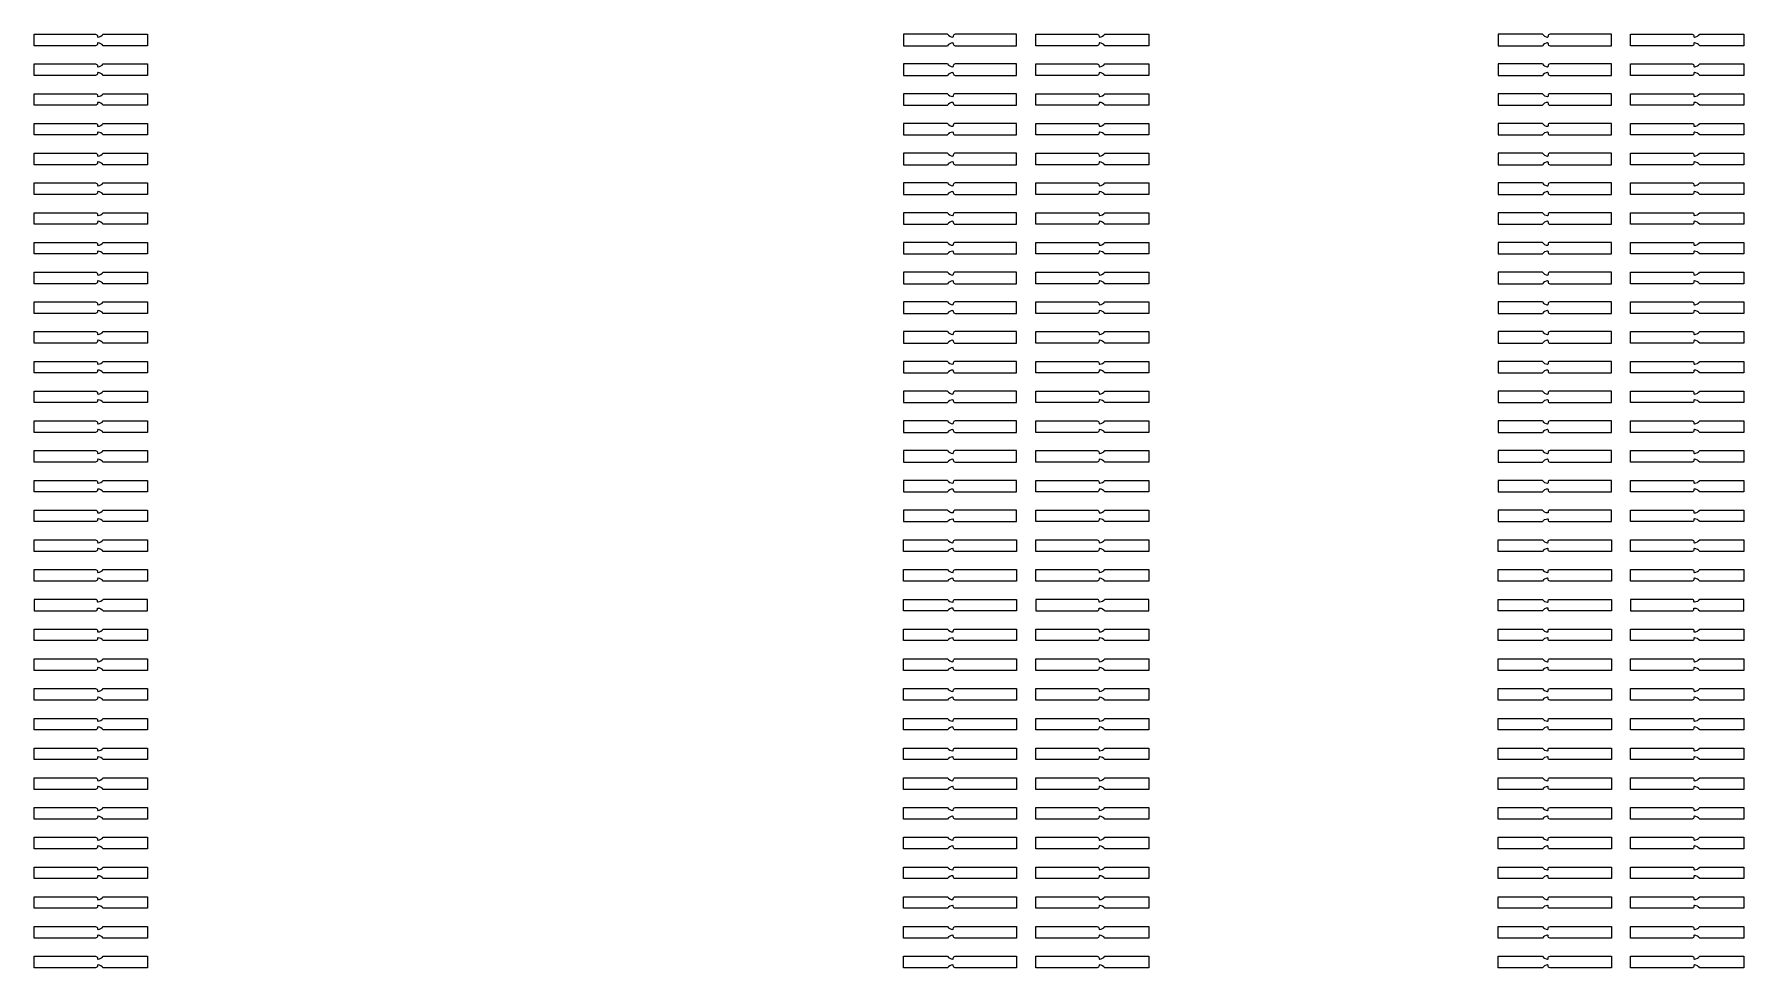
# Model space of a CAD drawing. Extents: x 15393 to 105743, y 58698 to 87977.
# Drawn here: x 60503 to 61394, y 59187 to 59673 of the extents above; entities that cross this region are included whole.
import ezdxf

# ---------------------------------------------------------------- set-up
doc = ezdxf.new("R2010")
doc.units = 13
doc.header["$MEASUREMENT"] = 0
doc.layers.add('Trap Layer', color=80, linetype='Continuous')

# ---------------------------------------------------------------- blocks, each defined once
blk = doc.blocks.new('*U168')
at = {"layer": 'Trap Layer'}
for p, q in [((2.5, 3), (-29.5, 3)), ((-29.5, 3), (-29.5, -3)), ((3.5, 1.76), (3.5, 2)), ((29.5, 3), (6.5, 3)), ((29.5, -3), (29.5, 3)), ((-29.5, -3), (2.5, -3)), ((3.5, -2), (3.5, -1.76)), ((6.5, -3), (29.5, -3))]:
    blk.add_line(p, q, dxfattribs=at)
for centre, radius, start, end in [((2.5, 2), 1, 0, 90), ((3.75, 1.76), 0.25, 180, 274.09604), ((3.5, 5.25), 3.75, 274.09604, 323.1301), ((2.5, -2), 1, 270, 0), ((3.75, -1.76), 0.25, 85.90396, 180), ((3.5, -5.25), 3.75, 36.8699, 85.90396)]:
    blk.add_arc(centre, radius, start, end, dxfattribs=at)
blk = doc.blocks.new('*U167')
at = {"layer": 'Trap Layer', "color": 0, "linetype": 'ByBlock', "lineweight": -2, "transparency": 16777216}
for p in [(0, 0), (0, -15.5), (0, -31), (0, -46.5), (0, -62), (0, -77.5), (0, -93), (0, -108.5), (0, -124), (0, -139.5), (0, -155), (0, -170.5), (0, -186), (0, -201.5), (0, -217), (0, -232.5)]:
    blk.add_blockref('*U168', p, dxfattribs=at)
blk = doc.blocks.new('*U172')
at = {"layer": 'Trap Layer'}
for p, q in [((2.5, 3), (-29.5, 3)), ((-29.5, 3), (-29.5, -3)), ((3.5, 1.76), (3.5, 2)), ((29.5, 3), (6.5, 3)), ((29.5, -3), (29.5, 3)), ((-29.5, -3), (2.5, -3)), ((3.5, -2), (3.5, -1.76)), ((6.5, -3), (29.5, -3))]:
    blk.add_line(p, q, dxfattribs=at)
for centre, radius, start, end in [((2.5, 2), 1, 0, 90), ((3.75, 1.76), 0.25, 180, 274.09604), ((3.5, 5.25), 3.75, 274.09604, 323.1301), ((2.5, -2), 1, 270, 0), ((3.75, -1.76), 0.25, 85.90396, 180), ((3.5, -5.25), 3.75, 36.8699, 85.90396)]:
    blk.add_arc(centre, radius, start, end, dxfattribs=at)
blk = doc.blocks.new('*U171')
at = {"layer": 'Trap Layer', "color": 0, "linetype": 'ByBlock', "lineweight": -2, "transparency": 16777216}
for p in [(0, 0), (0, -15.5), (0, -31), (0, -46.5), (0, -62), (0, -77.5), (0, -93), (0, -108.5), (0, -124), (0, -139.5), (0, -155), (0, -170.5), (0, -186), (0, -201.5), (0, -217), (0, -232.5)]:
    blk.add_blockref('*U172', p, dxfattribs=at)

msp = doc.modelspace()

# ---------------------------------------------------------------- linework, layer by layer
at = {"layer": 'Trap Layer'}
for points in [[(60536.58, 59671.54, 0.217277), (60539.31, 59673.03), (60562.31, 59673.03), (60562.31, 59667.03), (60539.31, 59667.03, 0.217277), (60536.58, 59668.52, 0.435311), (60536.31, 59668.27), (60536.31, 59668.03, -0.414214), (60535.31, 59667.03), (60503.31, 59667.03), (60503.31, 59673.03), (60535.31, 59673.03, -0.414214), (60536.31, 59672.03), (60536.31, 59671.79, 0.435311)], [(61058.58, 59671.54, 0.217277), (61061.31, 59673.03), (61084.31, 59673.03), (61084.31, 59667.03), (61061.31, 59667.03, 0.217277), (61058.58, 59668.52, 0.435311), (61058.31, 59668.27), (61058.31, 59668.03, -0.414214), (61057.31, 59667.03), (61025.31, 59667.03), (61025.31, 59673.03), (61057.31, 59673.03, -0.414214), (61058.31, 59672.03), (61058.31, 59671.79, 0.435311)], [(61368.58, 59671.54, 0.217277), (61371.31, 59673.03), (61394.31, 59673.03), (61394.31, 59667.03), (61371.31, 59667.03, 0.217277), (61368.58, 59668.52, 0.435311), (61368.31, 59668.27), (61368.31, 59668.03, -0.414214), (61367.31, 59667.03), (61335.31, 59667.03), (61335.31, 59673.03), (61367.31, 59673.03, -0.414214), (61368.31, 59672.03), (61368.31, 59671.79, 0.435311)], [(60536.58, 59656.04, 0.217277), (60539.31, 59657.53), (60562.31, 59657.53), (60562.31, 59651.53), (60539.31, 59651.53, 0.217277), (60536.58, 59653.02, 0.435311), (60536.31, 59652.77), (60536.31, 59652.53, -0.414214), (60535.31, 59651.53), (60503.31, 59651.53), (60503.31, 59657.53), (60535.31, 59657.53, -0.414214), (60536.31, 59656.53), (60536.31, 59656.29, 0.435311)], [(61058.58, 59656.04, 0.217277), (61061.31, 59657.53), (61084.31, 59657.53), (61084.31, 59651.53), (61061.31, 59651.53, 0.217277), (61058.58, 59653.02, 0.435311), (61058.31, 59652.77), (61058.31, 59652.53, -0.414214), (61057.31, 59651.53), (61025.31, 59651.53), (61025.31, 59657.53), (61057.31, 59657.53, -0.414214), (61058.31, 59656.53), (61058.31, 59656.29, 0.435311)], [(61368.58, 59656.04, 0.217277), (61371.31, 59657.53), (61394.31, 59657.53), (61394.31, 59651.53), (61371.31, 59651.53, 0.217277), (61368.58, 59653.02, 0.435311), (61368.31, 59652.77), (61368.31, 59652.53, -0.414214), (61367.31, 59651.53), (61335.31, 59651.53), (61335.31, 59657.53), (61367.31, 59657.53, -0.414214), (61368.31, 59656.53), (61368.31, 59656.29, 0.435311)], [(60539.31, 59636.03, 0.217277), (60536.58, 59637.52, 0.435311), (60536.31, 59637.27), (60536.31, 59637.03, -0.414214), (60535.31, 59636.03), (60503.31, 59636.03), (60503.31, 59642.03), (60535.31, 59642.03, -0.414214), (60536.31, 59641.03), (60536.31, 59640.79, 0.435311), (60536.58, 59640.54, 0.217277), (60539.31, 59642.03), (60562.31, 59642.03), (60562.31, 59636.03)], [(61058.58, 59640.54, 0.217277), (61061.31, 59642.03), (61084.31, 59642.03), (61084.31, 59636.03), (61061.31, 59636.03, 0.217277), (61058.58, 59637.52, 0.435311), (61058.31, 59637.27), (61058.31, 59637.03, -0.414214), (61057.31, 59636.03), (61025.31, 59636.03), (61025.31, 59642.03), (61057.31, 59642.03, -0.414214), (61058.31, 59641.03), (61058.31, 59640.79, 0.435311)], [(61368.58, 59640.54, 0.217277), (61371.31, 59642.03), (61394.31, 59642.03), (61394.31, 59636.03), (61371.31, 59636.03, 0.217277), (61368.58, 59637.52, 0.435311), (61368.31, 59637.27), (61368.31, 59637.03, -0.414214), (61367.31, 59636.03), (61335.31, 59636.03), (61335.31, 59642.03), (61367.31, 59642.03, -0.414214), (61368.31, 59641.03), (61368.31, 59640.79, 0.435311)], [(60536.58, 59625.04, 0.217277), (60539.31, 59626.53), (60562.31, 59626.53), (60562.31, 59620.53), (60539.31, 59620.53, 0.217277), (60536.58, 59622.02, 0.435311), (60536.31, 59621.77), (60536.31, 59621.53, -0.414214), (60535.31, 59620.53), (60503.31, 59620.53), (60503.31, 59626.53), (60535.31, 59626.53, -0.414214), (60536.31, 59625.53), (60536.31, 59625.29, 0.435311)], [(61058.58, 59625.04, 0.217277), (61061.31, 59626.53), (61084.31, 59626.53), (61084.31, 59620.53), (61061.31, 59620.53, 0.217277), (61058.58, 59622.02, 0.435311), (61058.31, 59621.77), (61058.31, 59621.53, -0.414214), (61057.31, 59620.53), (61025.31, 59620.53), (61025.31, 59626.53), (61057.31, 59626.53, -0.414214), (61058.31, 59625.53), (61058.31, 59625.29, 0.435311)], [(61368.58, 59625.04, 0.217277), (61371.31, 59626.53), (61394.31, 59626.53), (61394.31, 59620.53), (61371.31, 59620.53, 0.217277), (61368.58, 59622.02, 0.435311), (61368.31, 59621.77), (61368.31, 59621.53, -0.414214), (61367.31, 59620.53), (61335.31, 59620.53), (61335.31, 59626.53), (61367.31, 59626.53, -0.414214), (61368.31, 59625.53), (61368.31, 59625.29, 0.435311)], [(60536.58, 59609.54, 0.217277), (60539.31, 59611.03), (60562.31, 59611.03), (60562.31, 59605.03), (60539.31, 59605.03, 0.217277), (60536.58, 59606.52, 0.435311), (60536.31, 59606.27), (60536.31, 59606.03, -0.414214), (60535.31, 59605.03), (60503.31, 59605.03), (60503.31, 59611.03), (60535.31, 59611.03, -0.414214), (60536.31, 59610.03), (60536.31, 59609.79, 0.435311)], [(61058.58, 59609.54, 0.217277), (61061.31, 59611.03), (61084.31, 59611.03), (61084.31, 59605.03), (61061.31, 59605.03, 0.217277), (61058.58, 59606.52, 0.435311), (61058.31, 59606.27), (61058.31, 59606.03, -0.414214), (61057.31, 59605.03), (61025.31, 59605.03), (61025.31, 59611.03), (61057.31, 59611.03, -0.414214), (61058.31, 59610.03), (61058.31, 59609.79, 0.435311)], [(61368.58, 59609.54, 0.217277), (61371.31, 59611.03), (61394.31, 59611.03), (61394.31, 59605.03), (61371.31, 59605.03, 0.217277), (61368.58, 59606.52, 0.435311), (61368.31, 59606.27), (61368.31, 59606.03, -0.414214), (61367.31, 59605.03), (61335.31, 59605.03), (61335.31, 59611.03), (61367.31, 59611.03, -0.414214), (61368.31, 59610.03), (61368.31, 59609.79, 0.435311)], [(60536.58, 59594.04, 0.217277), (60539.31, 59595.53), (60562.31, 59595.53), (60562.31, 59589.53), (60539.31, 59589.53, 0.217277), (60536.58, 59591.02, 0.435311), (60536.31, 59590.77), (60536.31, 59590.53, -0.414214), (60535.31, 59589.53), (60503.31, 59589.53), (60503.31, 59595.53), (60535.31, 59595.53, -0.414214), (60536.31, 59594.53), (60536.31, 59594.29, 0.435311)], [(61058.58, 59594.04, 0.217277), (61061.31, 59595.53), (61084.31, 59595.53), (61084.31, 59589.53), (61061.31, 59589.53, 0.217277), (61058.58, 59591.02, 0.435311), (61058.31, 59590.77), (61058.31, 59590.53, -0.414214), (61057.31, 59589.53), (61025.31, 59589.53), (61025.31, 59595.53), (61057.31, 59595.53, -0.414214), (61058.31, 59594.53), (61058.31, 59594.29, 0.435311)], [(61368.58, 59594.04, 0.217277), (61371.31, 59595.53), (61394.31, 59595.53), (61394.31, 59589.53), (61371.31, 59589.53, 0.217277), (61368.58, 59591.02, 0.435311), (61368.31, 59590.77), (61368.31, 59590.53, -0.414214), (61367.31, 59589.53), (61335.31, 59589.53), (61335.31, 59595.53), (61367.31, 59595.53, -0.414214), (61368.31, 59594.53), (61368.31, 59594.29, 0.435311)], [(60536.58, 59578.54, 0.217277), (60539.31, 59580.03), (60562.31, 59580.03), (60562.31, 59574.03), (60539.31, 59574.03, 0.217277), (60536.58, 59575.52, 0.435311), (60536.31, 59575.27), (60536.31, 59575.03, -0.414214), (60535.31, 59574.03), (60503.31, 59574.03), (60503.31, 59580.03), (60535.31, 59580.03, -0.414214), (60536.31, 59579.03), (60536.31, 59578.79, 0.435311)], [(61058.58, 59578.54, 0.217277), (61061.31, 59580.03), (61084.31, 59580.03), (61084.31, 59574.03), (61061.31, 59574.03, 0.217277), (61058.58, 59575.52, 0.435311), (61058.31, 59575.27), (61058.31, 59575.03, -0.414214), (61057.31, 59574.03), (61025.31, 59574.03), (61025.31, 59580.03), (61057.31, 59580.03, -0.414214), (61058.31, 59579.03), (61058.31, 59578.79, 0.435311)], [(61368.58, 59578.54, 0.217277), (61371.31, 59580.03), (61394.31, 59580.03), (61394.31, 59574.03), (61371.31, 59574.03, 0.217277), (61368.58, 59575.52, 0.435311), (61368.31, 59575.27), (61368.31, 59575.03, -0.414214), (61367.31, 59574.03), (61335.31, 59574.03), (61335.31, 59580.03), (61367.31, 59580.03, -0.414214), (61368.31, 59579.03), (61368.31, 59578.79, 0.435311)], [(60536.58, 59563.04, 0.217277), (60539.31, 59564.53), (60562.31, 59564.53), (60562.31, 59558.53), (60539.31, 59558.53, 0.217277), (60536.58, 59560.02, 0.435311), (60536.31, 59559.77), (60536.31, 59559.53, -0.414214), (60535.31, 59558.53), (60503.31, 59558.53), (60503.31, 59564.53), (60535.31, 59564.53, -0.414214), (60536.31, 59563.53), (60536.31, 59563.29, 0.435311)], [(61058.58, 59563.04, 0.217277), (61061.31, 59564.53), (61084.31, 59564.53), (61084.31, 59558.53), (61061.31, 59558.53, 0.217277), (61058.58, 59560.02, 0.435311), (61058.31, 59559.77), (61058.31, 59559.53, -0.414214), (61057.31, 59558.53), (61025.31, 59558.53), (61025.31, 59564.53), (61057.31, 59564.53, -0.414214), (61058.31, 59563.53), (61058.31, 59563.29, 0.435311)], [(61368.58, 59563.04, 0.217277), (61371.31, 59564.53), (61394.31, 59564.53), (61394.31, 59558.53), (61371.31, 59558.53, 0.217277), (61368.58, 59560.02, 0.435311), (61368.31, 59559.77), (61368.31, 59559.53, -0.414214), (61367.31, 59558.53), (61335.31, 59558.53), (61335.31, 59564.53), (61367.31, 59564.53, -0.414214), (61368.31, 59563.53), (61368.31, 59563.29, 0.435311)], [(60536.58, 59547.54, 0.217277), (60539.31, 59549.03), (60562.31, 59549.03), (60562.31, 59543.03), (60539.31, 59543.03, 0.217277), (60536.58, 59544.52, 0.435311), (60536.31, 59544.27), (60536.31, 59544.03, -0.414214), (60535.31, 59543.03), (60503.31, 59543.03), (60503.31, 59549.03), (60535.31, 59549.03, -0.414214), (60536.31, 59548.03), (60536.31, 59547.79, 0.435311)], [(61058.58, 59547.54, 0.217277), (61061.31, 59549.03), (61084.31, 59549.03), (61084.31, 59543.03), (61061.31, 59543.03, 0.217277), (61058.58, 59544.52, 0.435311), (61058.31, 59544.27), (61058.31, 59544.03, -0.414214), (61057.31, 59543.03), (61025.31, 59543.03), (61025.31, 59549.03), (61057.31, 59549.03, -0.414214), (61058.31, 59548.03), (61058.31, 59547.79, 0.435311)], [(61368.58, 59547.54, 0.217277), (61371.31, 59549.03), (61394.31, 59549.03), (61394.31, 59543.03), (61371.31, 59543.03, 0.217277), (61368.58, 59544.52, 0.435311), (61368.31, 59544.27), (61368.31, 59544.03, -0.414214), (61367.31, 59543.03), (61335.31, 59543.03), (61335.31, 59549.03), (61367.31, 59549.03, -0.414214), (61368.31, 59548.03), (61368.31, 59547.79, 0.435311)], [(60536.58, 59532.04, 0.217277), (60539.31, 59533.53), (60562.31, 59533.53), (60562.31, 59527.53), (60539.31, 59527.53, 0.217277), (60536.58, 59529.02, 0.435311), (60536.31, 59528.77), (60536.31, 59528.53, -0.414214), (60535.31, 59527.53), (60503.31, 59527.53), (60503.31, 59533.53), (60535.31, 59533.53, -0.414214), (60536.31, 59532.53), (60536.31, 59532.29, 0.435311)], [(61058.58, 59532.04, 0.217277), (61061.31, 59533.53), (61084.31, 59533.53), (61084.31, 59527.53), (61061.31, 59527.53, 0.217277), (61058.58, 59529.02, 0.435311), (61058.31, 59528.77), (61058.31, 59528.53, -0.414214), (61057.31, 59527.53), (61025.31, 59527.53), (61025.31, 59533.53), (61057.31, 59533.53, -0.414214), (61058.31, 59532.53), (61058.31, 59532.29, 0.435311)], [(61368.58, 59532.04, 0.217277), (61371.31, 59533.53), (61394.31, 59533.53), (61394.31, 59527.53), (61371.31, 59527.53, 0.217277), (61368.58, 59529.02, 0.435311), (61368.31, 59528.77), (61368.31, 59528.53, -0.414214), (61367.31, 59527.53), (61335.31, 59527.53), (61335.31, 59533.53), (61367.31, 59533.53, -0.414214), (61368.31, 59532.53), (61368.31, 59532.29, 0.435311)], [(60536.58, 59516.54, 0.217277), (60539.31, 59518.03), (60562.31, 59518.03), (60562.31, 59512.03), (60539.31, 59512.03, 0.217277), (60536.58, 59513.52, 0.435311), (60536.31, 59513.27), (60536.31, 59513.03, -0.414214), (60535.31, 59512.03), (60503.31, 59512.03), (60503.31, 59518.03), (60535.31, 59518.03, -0.414214), (60536.31, 59517.03), (60536.31, 59516.79, 0.435311)], [(61058.58, 59516.54, 0.217277), (61061.31, 59518.03), (61084.31, 59518.03), (61084.31, 59512.03), (61061.31, 59512.03, 0.217277), (61058.58, 59513.52, 0.435311), (61058.31, 59513.27), (61058.31, 59513.03, -0.414214), (61057.31, 59512.03), (61025.31, 59512.03), (61025.31, 59518.03), (61057.31, 59518.03, -0.414214), (61058.31, 59517.03), (61058.31, 59516.79, 0.435311)], [(61368.58, 59516.54, 0.217277), (61371.31, 59518.03), (61394.31, 59518.03), (61394.31, 59512.03), (61371.31, 59512.03, 0.217277), (61368.58, 59513.52, 0.435311), (61368.31, 59513.27), (61368.31, 59513.03, -0.414214), (61367.31, 59512.03), (61335.31, 59512.03), (61335.31, 59518.03), (61367.31, 59518.03, -0.414214), (61368.31, 59517.03), (61368.31, 59516.79, 0.435311)], [(60536.58, 59501.04, 0.217277), (60539.31, 59502.53), (60562.31, 59502.53), (60562.31, 59496.53), (60539.31, 59496.53, 0.217277), (60536.58, 59498.02, 0.435311), (60536.31, 59497.77), (60536.31, 59497.53, -0.414214), (60535.31, 59496.53), (60503.31, 59496.53), (60503.31, 59502.53), (60535.31, 59502.53, -0.414214), (60536.31, 59501.53), (60536.31, 59501.29, 0.435311)], [(61058.58, 59501.04, 0.217277), (61061.31, 59502.53), (61084.31, 59502.53), (61084.31, 59496.53), (61061.31, 59496.53, 0.217277), (61058.58, 59498.02, 0.435311), (61058.31, 59497.77), (61058.31, 59497.53, -0.414214), (61057.31, 59496.53), (61025.31, 59496.53), (61025.31, 59502.53), (61057.31, 59502.53, -0.414214), (61058.31, 59501.53), (61058.31, 59501.29, 0.435311)], [(61368.58, 59501.04, 0.217277), (61371.31, 59502.53), (61394.31, 59502.53), (61394.31, 59496.53), (61371.31, 59496.53, 0.217277), (61368.58, 59498.02, 0.435311), (61368.31, 59497.77), (61368.31, 59497.53, -0.414214), (61367.31, 59496.53), (61335.31, 59496.53), (61335.31, 59502.53), (61367.31, 59502.53, -0.414214), (61368.31, 59501.53), (61368.31, 59501.29, 0.435311)], [(60536.58, 59485.54, 0.217277), (60539.31, 59487.03), (60562.31, 59487.03), (60562.31, 59481.03), (60539.31, 59481.03, 0.217277), (60536.58, 59482.52, 0.435311), (60536.31, 59482.27), (60536.31, 59482.03, -0.414214), (60535.31, 59481.03), (60503.31, 59481.03), (60503.31, 59487.03), (60535.31, 59487.03, -0.414214), (60536.31, 59486.03), (60536.31, 59485.79, 0.435311)], [(61058.58, 59485.54, 0.217277), (61061.31, 59487.03), (61084.31, 59487.03), (61084.31, 59481.03), (61061.31, 59481.03, 0.217277), (61058.58, 59482.52, 0.435311), (61058.31, 59482.27), (61058.31, 59482.03, -0.414214), (61057.31, 59481.03), (61025.31, 59481.03), (61025.31, 59487.03), (61057.31, 59487.03, -0.414214), (61058.31, 59486.03), (61058.31, 59485.79, 0.435311)], [(61368.58, 59485.54, 0.217277), (61371.31, 59487.03), (61394.31, 59487.03), (61394.31, 59481.03), (61371.31, 59481.03, 0.217277), (61368.58, 59482.52, 0.435311), (61368.31, 59482.27), (61368.31, 59482.03, -0.414214), (61367.31, 59481.03), (61335.31, 59481.03), (61335.31, 59487.03), (61367.31, 59487.03, -0.414214), (61368.31, 59486.03), (61368.31, 59485.79, 0.435311)], [(60536.58, 59470.04, 0.217277), (60539.31, 59471.53), (60562.31, 59471.53), (60562.31, 59465.53), (60539.31, 59465.53, 0.217277), (60536.58, 59467.02, 0.435311), (60536.31, 59466.77), (60536.31, 59466.53, -0.414214), (60535.31, 59465.53), (60503.31, 59465.53), (60503.31, 59471.53), (60535.31, 59471.53, -0.414214), (60536.31, 59470.53), (60536.31, 59470.29, 0.435311)], [(61058.58, 59470.04, 0.217277), (61061.31, 59471.53), (61084.31, 59471.53), (61084.31, 59465.53), (61061.31, 59465.53, 0.217277), (61058.58, 59467.02, 0.435311), (61058.31, 59466.77), (61058.31, 59466.53, -0.414214), (61057.31, 59465.53), (61025.31, 59465.53), (61025.31, 59471.53), (61057.31, 59471.53, -0.414214), (61058.31, 59470.53), (61058.31, 59470.29, 0.435311)], [(61368.58, 59470.04, 0.217277), (61371.31, 59471.53), (61394.31, 59471.53), (61394.31, 59465.53), (61371.31, 59465.53, 0.217277), (61368.58, 59467.02, 0.435311), (61368.31, 59466.77), (61368.31, 59466.53, -0.414214), (61367.31, 59465.53), (61335.31, 59465.53), (61335.31, 59471.53), (61367.31, 59471.53, -0.414214), (61368.31, 59470.53), (61368.31, 59470.29, 0.435311)], [(60536.58, 59454.54, 0.217277), (60539.31, 59456.03), (60562.31, 59456.03), (60562.31, 59450.03), (60539.31, 59450.03, 0.217277), (60536.58, 59451.52, 0.435311), (60536.31, 59451.27), (60536.31, 59451.03, -0.414214), (60535.31, 59450.03), (60503.31, 59450.03), (60503.31, 59456.03), (60535.31, 59456.03, -0.414214), (60536.31, 59455.03), (60536.31, 59454.79, 0.435311)], [(61058.58, 59454.54, 0.217277), (61061.31, 59456.03), (61084.31, 59456.03), (61084.31, 59450.03), (61061.31, 59450.03, 0.217277), (61058.58, 59451.52, 0.435311), (61058.31, 59451.27), (61058.31, 59451.03, -0.414214), (61057.31, 59450.03), (61025.31, 59450.03), (61025.31, 59456.03), (61057.31, 59456.03, -0.414214), (61058.31, 59455.03), (61058.31, 59454.79, 0.435311)], [(61368.58, 59454.54, 0.217277), (61371.31, 59456.03), (61394.31, 59456.03), (61394.31, 59450.03), (61371.31, 59450.03, 0.217277), (61368.58, 59451.52, 0.435311), (61368.31, 59451.27), (61368.31, 59451.03, -0.414214), (61367.31, 59450.03), (61335.31, 59450.03), (61335.31, 59456.03), (61367.31, 59456.03, -0.414214), (61368.31, 59455.03), (61368.31, 59454.79, 0.435311)], [(60536.58, 59439.04, 0.217277), (60539.31, 59440.53), (60562.31, 59440.53), (60562.31, 59434.53), (60539.31, 59434.53, 0.217277), (60536.58, 59436.02, 0.435311), (60536.31, 59435.77), (60536.31, 59435.53, -0.414214), (60535.31, 59434.53), (60503.31, 59434.53), (60503.31, 59440.53), (60535.31, 59440.53, -0.414214), (60536.31, 59439.53), (60536.31, 59439.29, 0.435311)], [(61058.58, 59439.04, 0.217277), (61061.31, 59440.53), (61084.31, 59440.53), (61084.31, 59434.53), (61061.31, 59434.53, 0.217277), (61058.58, 59436.02, 0.435311), (61058.31, 59435.77), (61058.31, 59435.53, -0.414214), (61057.31, 59434.53), (61025.31, 59434.53), (61025.31, 59440.53), (61057.31, 59440.53, -0.414214), (61058.31, 59439.53), (61058.31, 59439.29, 0.435311)], [(61368.58, 59439.04, 0.217277), (61371.31, 59440.53), (61394.31, 59440.53), (61394.31, 59434.53), (61371.31, 59434.53, 0.217277), (61368.58, 59436.02, 0.435311), (61368.31, 59435.77), (61368.31, 59435.53, -0.414214), (61367.31, 59434.53), (61335.31, 59434.53), (61335.31, 59440.53), (61367.31, 59440.53, -0.414214), (61368.31, 59439.53), (61368.31, 59439.29, 0.435311)], [(60536.58, 59423.54, 0.217277), (60539.31, 59425.03), (60562.31, 59425.03), (60562.31, 59419.03), (60539.31, 59419.03, 0.217277), (60536.58, 59420.52, 0.435311), (60536.31, 59420.27), (60536.31, 59420.03, -0.414214), (60535.31, 59419.03), (60503.31, 59419.03), (60503.31, 59425.03), (60535.31, 59425.03, -0.414214), (60536.31, 59424.03), (60536.31, 59423.79, 0.435311)], [(60982.31, 59423.79, -0.435311), (60982.04, 59423.54, -0.217277), (60979.31, 59425.03), (60956.31, 59425.03), (60956.31, 59419.03), (60979.31, 59419.03, -0.217277), (60982.04, 59420.52, -0.435311), (60982.31, 59420.27), (60982.31, 59420.03, 0.414214), (60983.31, 59419.03), (61015.31, 59419.03), (61015.31, 59425.03), (60983.31, 59425.03, 0.414214), (60982.31, 59424.03)], [(61058.58, 59423.54, 0.217277), (61061.31, 59425.03), (61084.31, 59425.03), (61084.31, 59419.03), (61061.31, 59419.03, 0.217277), (61058.58, 59420.52, 0.435311), (61058.31, 59420.27), (61058.31, 59420.03, -0.414214), (61057.31, 59419.03), (61025.31, 59419.03), (61025.31, 59425.03), (61057.31, 59425.03, -0.414214), (61058.31, 59424.03), (61058.31, 59423.79, 0.435311)], [(61292.31, 59423.79, -0.435311), (61292.04, 59423.54, -0.217277), (61289.31, 59425.03), (61266.31, 59425.03), (61266.31, 59419.03), (61289.31, 59419.03, -0.217277), (61292.04, 59420.52, -0.435311), (61292.31, 59420.27), (61292.31, 59420.03, 0.414214), (61293.31, 59419.03), (61325.31, 59419.03), (61325.31, 59425.03), (61293.31, 59425.03, 0.414214), (61292.31, 59424.03)], [(61368.58, 59423.54, 0.217277), (61371.31, 59425.03), (61394.31, 59425.03), (61394.31, 59419.03), (61371.31, 59419.03, 0.217277), (61368.58, 59420.52, 0.435311), (61368.31, 59420.27), (61368.31, 59420.03, -0.414214), (61367.31, 59419.03), (61335.31, 59419.03), (61335.31, 59425.03), (61367.31, 59425.03, -0.414214), (61368.31, 59424.03), (61368.31, 59423.79, 0.435311)], [(60536.58, 59408.04, 0.217277), (60539.31, 59409.53), (60562.31, 59409.53), (60562.31, 59403.53), (60539.31, 59403.53, 0.217277), (60536.58, 59405.02, 0.435311), (60536.31, 59404.77), (60536.31, 59404.53, -0.414214), (60535.31, 59403.53), (60503.31, 59403.53), (60503.31, 59409.53), (60535.31, 59409.53, -0.414214), (60536.31, 59408.53), (60536.31, 59408.29, 0.435311)], [(60982.04, 59405.02, 0.217277), (60979.31, 59403.53), (60956.31, 59403.53), (60956.31, 59409.53), (60979.31, 59409.53, 0.217277), (60982.04, 59408.04, 0.435311), (60982.31, 59408.29), (60982.31, 59408.53, -0.414214), (60983.31, 59409.53), (61015.31, 59409.53), (61015.31, 59403.53), (60983.31, 59403.53, -0.414214), (60982.31, 59404.53), (60982.31, 59404.77, 0.435311)], [(61058.58, 59408.04, 0.217277), (61061.31, 59409.53), (61084.31, 59409.53), (61084.31, 59403.53), (61061.31, 59403.53, 0.217277), (61058.58, 59405.02, 0.435311), (61058.31, 59404.77), (61058.31, 59404.53, -0.414214), (61057.31, 59403.53), (61025.31, 59403.53), (61025.31, 59409.53), (61057.31, 59409.53, -0.414214), (61058.31, 59408.53), (61058.31, 59408.29, 0.435311)], [(61292.04, 59405.02, 0.217277), (61289.31, 59403.53), (61266.31, 59403.53), (61266.31, 59409.53), (61289.31, 59409.53, 0.217277), (61292.04, 59408.04, 0.435311), (61292.31, 59408.29), (61292.31, 59408.53, -0.414214), (61293.31, 59409.53), (61325.31, 59409.53), (61325.31, 59403.53), (61293.31, 59403.53, -0.414214), (61292.31, 59404.53), (61292.31, 59404.77, 0.435311)], [(61368.58, 59408.04, 0.217277), (61371.31, 59409.53), (61394.31, 59409.53), (61394.31, 59403.53), (61371.31, 59403.53, 0.217277), (61368.58, 59405.02, 0.435311), (61368.31, 59404.77), (61368.31, 59404.53, -0.414214), (61367.31, 59403.53), (61335.31, 59403.53), (61335.31, 59409.53), (61367.31, 59409.53, -0.414214), (61368.31, 59408.53), (61368.31, 59408.29, 0.435311)], [(60536.58, 59392.54, 0.217277), (60539.31, 59394.03), (60562.31, 59394.03), (60562.31, 59388.03), (60539.31, 59388.03, 0.217277), (60536.58, 59389.52, 0.435311), (60536.31, 59389.27), (60536.31, 59389.03, -0.414214), (60535.31, 59388.03), (60503.31, 59388.03), (60503.31, 59394.03), (60535.31, 59394.03, -0.414214), (60536.31, 59393.03), (60536.31, 59392.79, 0.435311)], [(60982.04, 59389.52, 0.217277), (60979.31, 59388.03), (60956.31, 59388.03), (60956.31, 59394.03), (60979.31, 59394.03, 0.217277), (60982.04, 59392.54, 0.435311), (60982.31, 59392.79), (60982.31, 59393.03, -0.414214), (60983.31, 59394.03), (61015.31, 59394.03), (61015.31, 59388.03), (60983.31, 59388.03, -0.414214), (60982.31, 59389.03), (60982.31, 59389.27, 0.435311)], [(61058.58, 59392.54, 0.217277), (61061.31, 59394.03), (61084.31, 59394.03), (61084.31, 59388.03), (61061.31, 59388.03, 0.217277), (61058.58, 59389.52, 0.435311), (61058.31, 59389.27), (61058.31, 59389.03, -0.414214), (61057.31, 59388.03), (61025.31, 59388.03), (61025.31, 59394.03), (61057.31, 59394.03, -0.414214), (61058.31, 59393.03), (61058.31, 59392.79, 0.435311)], [(61292.04, 59389.52, 0.217277), (61289.31, 59388.03), (61266.31, 59388.03), (61266.31, 59394.03), (61289.31, 59394.03, 0.217277), (61292.04, 59392.54, 0.435311), (61292.31, 59392.79), (61292.31, 59393.03, -0.414214), (61293.31, 59394.03), (61325.31, 59394.03), (61325.31, 59388.03), (61293.31, 59388.03, -0.414214), (61292.31, 59389.03), (61292.31, 59389.27, 0.435311)], [(61368.58, 59392.54, 0.217277), (61371.31, 59394.03), (61394.31, 59394.03), (61394.31, 59388.03), (61371.31, 59388.03, 0.217277), (61368.58, 59389.52, 0.435311), (61368.31, 59389.27), (61368.31, 59389.03, -0.414214), (61367.31, 59388.03), (61335.31, 59388.03), (61335.31, 59394.03), (61367.31, 59394.03, -0.414214), (61368.31, 59393.03), (61368.31, 59392.79, 0.435311)], [(60536.58, 59374.02, -0.217277), (60539.31, 59372.53), (60562.31, 59372.53), (60562.31, 59378.53), (60539.31, 59378.53, -0.217277), (60536.58, 59377.04, -0.435311), (60536.31, 59377.29), (60536.31, 59377.53, 0.414214), (60535.31, 59378.53), (60503.31, 59378.53), (60503.31, 59372.53), (60535.31, 59372.53, 0.414214), (60536.31, 59373.53), (60536.31, 59373.77, -0.435311)], [(60982.04, 59374.02, 0.217277), (60979.31, 59372.53), (60956.31, 59372.53), (60956.31, 59378.53), (60979.31, 59378.53, 0.217277), (60982.04, 59377.04, 0.435311), (60982.31, 59377.29), (60982.31, 59377.53, -0.414214), (60983.31, 59378.53), (61015.31, 59378.53), (61015.31, 59372.53), (60983.31, 59372.53, -0.414214), (60982.31, 59373.53), (60982.31, 59373.77, 0.435311)], [(61058.58, 59374.02, -0.217277), (61061.31, 59372.53), (61084.31, 59372.53), (61084.31, 59378.53), (61061.31, 59378.53, -0.217277), (61058.58, 59377.04, -0.435311), (61058.31, 59377.29), (61058.31, 59377.53, 0.414214), (61057.31, 59378.53), (61025.31, 59378.53), (61025.31, 59372.53), (61057.31, 59372.53, 0.414214), (61058.31, 59373.53), (61058.31, 59373.77, -0.435311)], [(61292.04, 59374.02, 0.217277), (61289.31, 59372.53), (61266.31, 59372.53), (61266.31, 59378.53), (61289.31, 59378.53, 0.217277), (61292.04, 59377.04, 0.435311), (61292.31, 59377.29), (61292.31, 59377.53, -0.414214), (61293.31, 59378.53), (61325.31, 59378.53), (61325.31, 59372.53), (61293.31, 59372.53, -0.414214), (61292.31, 59373.53), (61292.31, 59373.77, 0.435311)], [(61368.58, 59374.02, -0.217277), (61371.31, 59372.53), (61394.31, 59372.53), (61394.31, 59378.53), (61371.31, 59378.53, -0.217277), (61368.58, 59377.04, -0.435311), (61368.31, 59377.29), (61368.31, 59377.53, 0.414214), (61367.31, 59378.53), (61335.31, 59378.53), (61335.31, 59372.53), (61367.31, 59372.53, 0.414214), (61368.31, 59373.53), (61368.31, 59373.77, -0.435311)], [(60536.58, 59361.54, 0.217277), (60539.31, 59363.03), (60562.31, 59363.03), (60562.31, 59357.03), (60539.31, 59357.03, 0.217277), (60536.58, 59358.52, 0.435311), (60536.31, 59358.27), (60536.31, 59358.03, -0.414214), (60535.31, 59357.03), (60503.31, 59357.03), (60503.31, 59363.03), (60535.31, 59363.03, -0.414214), (60536.31, 59362.03), (60536.31, 59361.79, 0.435311)], [(60982.04, 59358.52, 0.217277), (60979.31, 59357.03), (60956.31, 59357.03), (60956.31, 59363.03), (60979.31, 59363.03, 0.217277), (60982.04, 59361.54, 0.435311), (60982.31, 59361.79), (60982.31, 59362.03, -0.414214), (60983.31, 59363.03), (61015.31, 59363.03), (61015.31, 59357.03), (60983.31, 59357.03, -0.414214), (60982.31, 59358.03), (60982.31, 59358.27, 0.435311)], [(61058.58, 59361.54, 0.217277), (61061.31, 59363.03), (61084.31, 59363.03), (61084.31, 59357.03), (61061.31, 59357.03, 0.217277), (61058.58, 59358.52, 0.435311), (61058.31, 59358.27), (61058.31, 59358.03, -0.414214), (61057.31, 59357.03), (61025.31, 59357.03), (61025.31, 59363.03), (61057.31, 59363.03, -0.414214), (61058.31, 59362.03), (61058.31, 59361.79, 0.435311)], [(61292.04, 59358.52, 0.217277), (61289.31, 59357.03), (61266.31, 59357.03), (61266.31, 59363.03), (61289.31, 59363.03, 0.217277), (61292.04, 59361.54, 0.435311), (61292.31, 59361.79), (61292.31, 59362.03, -0.414214), (61293.31, 59363.03), (61325.31, 59363.03), (61325.31, 59357.03), (61293.31, 59357.03, -0.414214), (61292.31, 59358.03), (61292.31, 59358.27, 0.435311)], [(61368.58, 59361.54, 0.217277), (61371.31, 59363.03), (61394.31, 59363.03), (61394.31, 59357.03), (61371.31, 59357.03, 0.217277), (61368.58, 59358.52, 0.435311), (61368.31, 59358.27), (61368.31, 59358.03, -0.414214), (61367.31, 59357.03), (61335.31, 59357.03), (61335.31, 59363.03), (61367.31, 59363.03, -0.414214), (61368.31, 59362.03), (61368.31, 59361.79, 0.435311)], [(60536.58, 59346.04, 0.217277), (60539.31, 59347.53), (60562.31, 59347.53), (60562.31, 59341.53), (60539.31, 59341.53, 0.217277), (60536.58, 59343.02, 0.435311), (60536.31, 59342.77), (60536.31, 59342.53, -0.414214), (60535.31, 59341.53), (60503.31, 59341.53), (60503.31, 59347.53), (60535.31, 59347.53, -0.414214), (60536.31, 59346.53), (60536.31, 59346.29, 0.435311)], [(60982.04, 59343.02, 0.217277), (60979.31, 59341.53), (60956.31, 59341.53), (60956.31, 59347.53), (60979.31, 59347.53, 0.217277), (60982.04, 59346.04, 0.435311), (60982.31, 59346.29), (60982.31, 59346.53, -0.414214), (60983.31, 59347.53), (61015.31, 59347.53), (61015.31, 59341.53), (60983.31, 59341.53, -0.414214), (60982.31, 59342.53), (60982.31, 59342.77, 0.435311)], [(61058.58, 59346.04, 0.217277), (61061.31, 59347.53), (61084.31, 59347.53), (61084.31, 59341.53), (61061.31, 59341.53, 0.217277), (61058.58, 59343.02, 0.435311), (61058.31, 59342.77), (61058.31, 59342.53, -0.414214), (61057.31, 59341.53), (61025.31, 59341.53), (61025.31, 59347.53), (61057.31, 59347.53, -0.414214), (61058.31, 59346.53), (61058.31, 59346.29, 0.435311)], [(61292.04, 59343.02, 0.217277), (61289.31, 59341.53), (61266.31, 59341.53), (61266.31, 59347.53), (61289.31, 59347.53, 0.217277), (61292.04, 59346.04, 0.435311), (61292.31, 59346.29), (61292.31, 59346.53, -0.414214), (61293.31, 59347.53), (61325.31, 59347.53), (61325.31, 59341.53), (61293.31, 59341.53, -0.414214), (61292.31, 59342.53), (61292.31, 59342.77, 0.435311)], [(61368.58, 59346.04, 0.217277), (61371.31, 59347.53), (61394.31, 59347.53), (61394.31, 59341.53), (61371.31, 59341.53, 0.217277), (61368.58, 59343.02, 0.435311), (61368.31, 59342.77), (61368.31, 59342.53, -0.414214), (61367.31, 59341.53), (61335.31, 59341.53), (61335.31, 59347.53), (61367.31, 59347.53, -0.414214), (61368.31, 59346.53), (61368.31, 59346.29, 0.435311)], [(60536.58, 59330.54, 0.217277), (60539.31, 59332.03), (60562.31, 59332.03), (60562.31, 59326.03), (60539.31, 59326.03, 0.217277), (60536.58, 59327.52, 0.435311), (60536.31, 59327.27), (60536.31, 59327.03, -0.414214), (60535.31, 59326.03), (60503.31, 59326.03), (60503.31, 59332.03), (60535.31, 59332.03, -0.414214), (60536.31, 59331.03), (60536.31, 59330.79, 0.435311)], [(60982.04, 59327.52, 0.217277), (60979.31, 59326.03), (60956.31, 59326.03), (60956.31, 59332.03), (60979.31, 59332.03, 0.217277), (60982.04, 59330.54, 0.435311), (60982.31, 59330.79), (60982.31, 59331.03, -0.414214), (60983.31, 59332.03), (61015.31, 59332.03), (61015.31, 59326.03), (60983.31, 59326.03, -0.414214), (60982.31, 59327.03), (60982.31, 59327.27, 0.435311)], [(61058.58, 59330.54, 0.217277), (61061.31, 59332.03), (61084.31, 59332.03), (61084.31, 59326.03), (61061.31, 59326.03, 0.217277), (61058.58, 59327.52, 0.435311), (61058.31, 59327.27), (61058.31, 59327.03, -0.414214), (61057.31, 59326.03), (61025.31, 59326.03), (61025.31, 59332.03), (61057.31, 59332.03, -0.414214), (61058.31, 59331.03), (61058.31, 59330.79, 0.435311)], [(61292.04, 59327.52, 0.217277), (61289.31, 59326.03), (61266.31, 59326.03), (61266.31, 59332.03), (61289.31, 59332.03, 0.217277), (61292.04, 59330.54, 0.435311), (61292.31, 59330.79), (61292.31, 59331.03, -0.414214), (61293.31, 59332.03), (61325.31, 59332.03), (61325.31, 59326.03), (61293.31, 59326.03, -0.414214), (61292.31, 59327.03), (61292.31, 59327.27, 0.435311)], [(61368.58, 59330.54, 0.217277), (61371.31, 59332.03), (61394.31, 59332.03), (61394.31, 59326.03), (61371.31, 59326.03, 0.217277), (61368.58, 59327.52, 0.435311), (61368.31, 59327.27), (61368.31, 59327.03, -0.414214), (61367.31, 59326.03), (61335.31, 59326.03), (61335.31, 59332.03), (61367.31, 59332.03, -0.414214), (61368.31, 59331.03), (61368.31, 59330.79, 0.435311)], [(60536.58, 59315.04, 0.217277), (60539.31, 59316.53), (60562.31, 59316.53), (60562.31, 59310.53), (60539.31, 59310.53, 0.217277), (60536.58, 59312.02, 0.435311), (60536.31, 59311.77), (60536.31, 59311.53, -0.414214), (60535.31, 59310.53), (60503.31, 59310.53), (60503.31, 59316.53), (60535.31, 59316.53, -0.414214), (60536.31, 59315.53), (60536.31, 59315.29, 0.435311)], [(60982.04, 59312.02, 0.217277), (60979.31, 59310.53), (60956.31, 59310.53), (60956.31, 59316.53), (60979.31, 59316.53, 0.217277), (60982.04, 59315.04, 0.435311), (60982.31, 59315.29), (60982.31, 59315.53, -0.414214), (60983.31, 59316.53), (61015.31, 59316.53), (61015.31, 59310.53), (60983.31, 59310.53, -0.414214), (60982.31, 59311.53), (60982.31, 59311.77, 0.435311)], [(61058.58, 59315.04, 0.217277), (61061.31, 59316.53), (61084.31, 59316.53), (61084.31, 59310.53), (61061.31, 59310.53, 0.217277), (61058.58, 59312.02, 0.435311), (61058.31, 59311.77), (61058.31, 59311.53, -0.414214), (61057.31, 59310.53), (61025.31, 59310.53), (61025.31, 59316.53), (61057.31, 59316.53, -0.414214), (61058.31, 59315.53), (61058.31, 59315.29, 0.435311)], [(61292.04, 59312.02, 0.217277), (61289.31, 59310.53), (61266.31, 59310.53), (61266.31, 59316.53), (61289.31, 59316.53, 0.217277), (61292.04, 59315.04, 0.435311), (61292.31, 59315.29), (61292.31, 59315.53, -0.414214), (61293.31, 59316.53), (61325.31, 59316.53), (61325.31, 59310.53), (61293.31, 59310.53, -0.414214), (61292.31, 59311.53), (61292.31, 59311.77, 0.435311)], [(61368.58, 59315.04, 0.217277), (61371.31, 59316.53), (61394.31, 59316.53), (61394.31, 59310.53), (61371.31, 59310.53, 0.217277), (61368.58, 59312.02, 0.435311), (61368.31, 59311.77), (61368.31, 59311.53, -0.414214), (61367.31, 59310.53), (61335.31, 59310.53), (61335.31, 59316.53), (61367.31, 59316.53, -0.414214), (61368.31, 59315.53), (61368.31, 59315.29, 0.435311)], [(60536.58, 59299.54, 0.217277), (60539.31, 59301.03), (60562.31, 59301.03), (60562.31, 59295.03), (60539.31, 59295.03, 0.217277), (60536.58, 59296.52, 0.435311), (60536.31, 59296.27), (60536.31, 59296.03, -0.414214), (60535.31, 59295.03), (60503.31, 59295.03), (60503.31, 59301.03), (60535.31, 59301.03, -0.414214), (60536.31, 59300.03), (60536.31, 59299.79, 0.435311)], [(60982.04, 59296.52, 0.217277), (60979.31, 59295.03), (60956.31, 59295.03), (60956.31, 59301.03), (60979.31, 59301.03, 0.217277), (60982.04, 59299.54, 0.435311), (60982.31, 59299.79), (60982.31, 59300.03, -0.414214), (60983.31, 59301.03), (61015.31, 59301.03), (61015.31, 59295.03), (60983.31, 59295.03, -0.414214), (60982.31, 59296.03), (60982.31, 59296.27, 0.435311)], [(61058.58, 59299.54, 0.217277), (61061.31, 59301.03), (61084.31, 59301.03), (61084.31, 59295.03), (61061.31, 59295.03, 0.217277), (61058.58, 59296.52, 0.435311), (61058.31, 59296.27), (61058.31, 59296.03, -0.414214), (61057.31, 59295.03), (61025.31, 59295.03), (61025.31, 59301.03), (61057.31, 59301.03, -0.414214), (61058.31, 59300.03), (61058.31, 59299.79, 0.435311)], [(61292.04, 59296.52, 0.217277), (61289.31, 59295.03), (61266.31, 59295.03), (61266.31, 59301.03), (61289.31, 59301.03, 0.217277), (61292.04, 59299.54, 0.435311), (61292.31, 59299.79), (61292.31, 59300.03, -0.414214), (61293.31, 59301.03), (61325.31, 59301.03), (61325.31, 59295.03), (61293.31, 59295.03, -0.414214), (61292.31, 59296.03), (61292.31, 59296.27, 0.435311)], [(61368.58, 59299.54, 0.217277), (61371.31, 59301.03), (61394.31, 59301.03), (61394.31, 59295.03), (61371.31, 59295.03, 0.217277), (61368.58, 59296.52, 0.435311), (61368.31, 59296.27), (61368.31, 59296.03, -0.414214), (61367.31, 59295.03), (61335.31, 59295.03), (61335.31, 59301.03), (61367.31, 59301.03, -0.414214), (61368.31, 59300.03), (61368.31, 59299.79, 0.435311)], [(60536.58, 59284.04, 0.217277), (60539.31, 59285.53), (60562.31, 59285.53), (60562.31, 59279.53), (60539.31, 59279.53, 0.217277), (60536.58, 59281.02, 0.435311), (60536.31, 59280.77), (60536.31, 59280.53, -0.414214), (60535.31, 59279.53), (60503.31, 59279.53), (60503.31, 59285.53), (60535.31, 59285.53, -0.414214), (60536.31, 59284.53), (60536.31, 59284.29, 0.435311)], [(60982.04, 59281.02, 0.217277), (60979.31, 59279.53), (60956.31, 59279.53), (60956.31, 59285.53), (60979.31, 59285.53, 0.217277), (60982.04, 59284.04, 0.435311), (60982.31, 59284.29), (60982.31, 59284.53, -0.414214), (60983.31, 59285.53), (61015.31, 59285.53), (61015.31, 59279.53), (60983.31, 59279.53, -0.414214), (60982.31, 59280.53), (60982.31, 59280.77, 0.435311)], [(61058.58, 59284.04, 0.217277), (61061.31, 59285.53), (61084.31, 59285.53), (61084.31, 59279.53), (61061.31, 59279.53, 0.217277), (61058.58, 59281.02, 0.435311), (61058.31, 59280.77), (61058.31, 59280.53, -0.414214), (61057.31, 59279.53), (61025.31, 59279.53), (61025.31, 59285.53), (61057.31, 59285.53, -0.414214), (61058.31, 59284.53), (61058.31, 59284.29, 0.435311)], [(61292.04, 59281.02, 0.217277), (61289.31, 59279.53), (61266.31, 59279.53), (61266.31, 59285.53), (61289.31, 59285.53, 0.217277), (61292.04, 59284.04, 0.435311), (61292.31, 59284.29), (61292.31, 59284.53, -0.414214), (61293.31, 59285.53), (61325.31, 59285.53), (61325.31, 59279.53), (61293.31, 59279.53, -0.414214), (61292.31, 59280.53), (61292.31, 59280.77, 0.435311)], [(61368.58, 59284.04, 0.217277), (61371.31, 59285.53), (61394.31, 59285.53), (61394.31, 59279.53), (61371.31, 59279.53, 0.217277), (61368.58, 59281.02, 0.435311), (61368.31, 59280.77), (61368.31, 59280.53, -0.414214), (61367.31, 59279.53), (61335.31, 59279.53), (61335.31, 59285.53), (61367.31, 59285.53, -0.414214), (61368.31, 59284.53), (61368.31, 59284.29, 0.435311)], [(60536.58, 59268.54, 0.217277), (60539.31, 59270.03), (60562.31, 59270.03), (60562.31, 59264.03), (60539.31, 59264.03, 0.217277), (60536.58, 59265.52, 0.435311), (60536.31, 59265.27), (60536.31, 59265.03, -0.414214), (60535.31, 59264.03), (60503.31, 59264.03), (60503.31, 59270.03), (60535.31, 59270.03, -0.414214), (60536.31, 59269.03), (60536.31, 59268.79, 0.435311)], [(60982.04, 59265.52, 0.217277), (60979.31, 59264.03), (60956.31, 59264.03), (60956.31, 59270.03), (60979.31, 59270.03, 0.217277), (60982.04, 59268.54, 0.435311), (60982.31, 59268.79), (60982.31, 59269.03, -0.414214), (60983.31, 59270.03), (61015.31, 59270.03), (61015.31, 59264.03), (60983.31, 59264.03, -0.414214), (60982.31, 59265.03), (60982.31, 59265.27, 0.435311)], [(61058.58, 59268.54, 0.217277), (61061.31, 59270.03), (61084.31, 59270.03), (61084.31, 59264.03), (61061.31, 59264.03, 0.217277), (61058.58, 59265.52, 0.435311), (61058.31, 59265.27), (61058.31, 59265.03, -0.414214), (61057.31, 59264.03), (61025.31, 59264.03), (61025.31, 59270.03), (61057.31, 59270.03, -0.414214), (61058.31, 59269.03), (61058.31, 59268.79, 0.435311)], [(61292.04, 59265.52, 0.217277), (61289.31, 59264.03), (61266.31, 59264.03), (61266.31, 59270.03), (61289.31, 59270.03, 0.217277), (61292.04, 59268.54, 0.435311), (61292.31, 59268.79), (61292.31, 59269.03, -0.414214), (61293.31, 59270.03), (61325.31, 59270.03), (61325.31, 59264.03), (61293.31, 59264.03, -0.414214), (61292.31, 59265.03), (61292.31, 59265.27, 0.435311)], [(61368.58, 59268.54, 0.217277), (61371.31, 59270.03), (61394.31, 59270.03), (61394.31, 59264.03), (61371.31, 59264.03, 0.217277), (61368.58, 59265.52, 0.435311), (61368.31, 59265.27), (61368.31, 59265.03, -0.414214), (61367.31, 59264.03), (61335.31, 59264.03), (61335.31, 59270.03), (61367.31, 59270.03, -0.414214), (61368.31, 59269.03), (61368.31, 59268.79, 0.435311)], [(60536.58, 59253.04, 0.217277), (60539.31, 59254.53), (60562.31, 59254.53), (60562.31, 59248.53), (60539.31, 59248.53, 0.217277), (60536.58, 59250.02, 0.435311), (60536.31, 59249.77), (60536.31, 59249.53, -0.414214), (60535.31, 59248.53), (60503.31, 59248.53), (60503.31, 59254.53), (60535.31, 59254.53, -0.414214), (60536.31, 59253.53), (60536.31, 59253.29, 0.435311)], [(60982.04, 59250.02, 0.217277), (60979.31, 59248.53), (60956.31, 59248.53), (60956.31, 59254.53), (60979.31, 59254.53, 0.217277), (60982.04, 59253.04, 0.435311), (60982.31, 59253.29), (60982.31, 59253.53, -0.414214), (60983.31, 59254.53), (61015.31, 59254.53), (61015.31, 59248.53), (60983.31, 59248.53, -0.414214), (60982.31, 59249.53), (60982.31, 59249.77, 0.435311)], [(61058.58, 59253.04, 0.217277), (61061.31, 59254.53), (61084.31, 59254.53), (61084.31, 59248.53), (61061.31, 59248.53, 0.217277), (61058.58, 59250.02, 0.435311), (61058.31, 59249.77), (61058.31, 59249.53, -0.414214), (61057.31, 59248.53), (61025.31, 59248.53), (61025.31, 59254.53), (61057.31, 59254.53, -0.414214), (61058.31, 59253.53), (61058.31, 59253.29, 0.435311)], [(61292.04, 59250.02, 0.217277), (61289.31, 59248.53), (61266.31, 59248.53), (61266.31, 59254.53), (61289.31, 59254.53, 0.217277), (61292.04, 59253.04, 0.435311), (61292.31, 59253.29), (61292.31, 59253.53, -0.414214), (61293.31, 59254.53), (61325.31, 59254.53), (61325.31, 59248.53), (61293.31, 59248.53, -0.414214), (61292.31, 59249.53), (61292.31, 59249.77, 0.435311)], [(61368.58, 59253.04, 0.217277), (61371.31, 59254.53), (61394.31, 59254.53), (61394.31, 59248.53), (61371.31, 59248.53, 0.217277), (61368.58, 59250.02, 0.435311), (61368.31, 59249.77), (61368.31, 59249.53, -0.414214), (61367.31, 59248.53), (61335.31, 59248.53), (61335.31, 59254.53), (61367.31, 59254.53, -0.414214), (61368.31, 59253.53), (61368.31, 59253.29, 0.435311)], [(60536.58, 59237.54, 0.217277), (60539.31, 59239.03), (60562.31, 59239.03), (60562.31, 59233.03), (60539.31, 59233.03, 0.217277), (60536.58, 59234.52, 0.435311), (60536.31, 59234.27), (60536.31, 59234.03, -0.414214), (60535.31, 59233.03), (60503.31, 59233.03), (60503.31, 59239.03), (60535.31, 59239.03, -0.414214), (60536.31, 59238.03), (60536.31, 59237.79, 0.435311)], [(60982.04, 59234.52, 0.217277), (60979.31, 59233.03), (60956.31, 59233.03), (60956.31, 59239.03), (60979.31, 59239.03, 0.217277), (60982.04, 59237.54, 0.435311), (60982.31, 59237.79), (60982.31, 59238.03, -0.414214), (60983.31, 59239.03), (61015.31, 59239.03), (61015.31, 59233.03), (60983.31, 59233.03, -0.414214), (60982.31, 59234.03), (60982.31, 59234.27, 0.435311)], [(61058.58, 59237.54, 0.217277), (61061.31, 59239.03), (61084.31, 59239.03), (61084.31, 59233.03), (61061.31, 59233.03, 0.217277), (61058.58, 59234.52, 0.435311), (61058.31, 59234.27), (61058.31, 59234.03, -0.414214), (61057.31, 59233.03), (61025.31, 59233.03), (61025.31, 59239.03), (61057.31, 59239.03, -0.414214), (61058.31, 59238.03), (61058.31, 59237.79, 0.435311)], [(61292.04, 59234.52, 0.217277), (61289.31, 59233.03), (61266.31, 59233.03), (61266.31, 59239.03), (61289.31, 59239.03, 0.217277), (61292.04, 59237.54, 0.435311), (61292.31, 59237.79), (61292.31, 59238.03, -0.414214), (61293.31, 59239.03), (61325.31, 59239.03), (61325.31, 59233.03), (61293.31, 59233.03, -0.414214), (61292.31, 59234.03), (61292.31, 59234.27, 0.435311)], [(61368.58, 59237.54, 0.217277), (61371.31, 59239.03), (61394.31, 59239.03), (61394.31, 59233.03), (61371.31, 59233.03, 0.217277), (61368.58, 59234.52, 0.435311), (61368.31, 59234.27), (61368.31, 59234.03, -0.414214), (61367.31, 59233.03), (61335.31, 59233.03), (61335.31, 59239.03), (61367.31, 59239.03, -0.414214), (61368.31, 59238.03), (61368.31, 59237.79, 0.435311)], [(60536.58, 59222.04, 0.217277), (60539.31, 59223.53), (60562.31, 59223.53), (60562.31, 59217.53), (60539.31, 59217.53, 0.217277), (60536.58, 59219.02, 0.435311), (60536.31, 59218.77), (60536.31, 59218.53, -0.414214), (60535.31, 59217.53), (60503.31, 59217.53), (60503.31, 59223.53), (60535.31, 59223.53, -0.414214), (60536.31, 59222.53), (60536.31, 59222.29, 0.435311)], [(60982.04, 59219.02, 0.217277), (60979.31, 59217.53), (60956.31, 59217.53), (60956.31, 59223.53), (60979.31, 59223.53, 0.217277), (60982.04, 59222.04, 0.435311), (60982.31, 59222.29), (60982.31, 59222.53, -0.414214), (60983.31, 59223.53), (61015.31, 59223.53), (61015.31, 59217.53), (60983.31, 59217.53, -0.414214), (60982.31, 59218.53), (60982.31, 59218.77, 0.435311)], [(61058.58, 59222.04, 0.217277), (61061.31, 59223.53), (61084.31, 59223.53), (61084.31, 59217.53), (61061.31, 59217.53, 0.217277), (61058.58, 59219.02, 0.435311), (61058.31, 59218.77), (61058.31, 59218.53, -0.414214), (61057.31, 59217.53), (61025.31, 59217.53), (61025.31, 59223.53), (61057.31, 59223.53, -0.414214), (61058.31, 59222.53), (61058.31, 59222.29, 0.435311)], [(61292.04, 59219.02, 0.217277), (61289.31, 59217.53), (61266.31, 59217.53), (61266.31, 59223.53), (61289.31, 59223.53, 0.217277), (61292.04, 59222.04, 0.435311), (61292.31, 59222.29), (61292.31, 59222.53, -0.414214), (61293.31, 59223.53), (61325.31, 59223.53), (61325.31, 59217.53), (61293.31, 59217.53, -0.414214), (61292.31, 59218.53), (61292.31, 59218.77, 0.435311)], [(61368.58, 59222.04, 0.217277), (61371.31, 59223.53), (61394.31, 59223.53), (61394.31, 59217.53), (61371.31, 59217.53, 0.217277), (61368.58, 59219.02, 0.435311), (61368.31, 59218.77), (61368.31, 59218.53, -0.414214), (61367.31, 59217.53), (61335.31, 59217.53), (61335.31, 59223.53), (61367.31, 59223.53, -0.414214), (61368.31, 59222.53), (61368.31, 59222.29, 0.435311)], [(60536.58, 59206.54, 0.217277), (60539.31, 59208.03), (60562.31, 59208.03), (60562.31, 59202.03), (60539.31, 59202.03, 0.217277), (60536.58, 59203.52, 0.435311), (60536.31, 59203.27), (60536.31, 59203.03, -0.414214), (60535.31, 59202.03), (60503.31, 59202.03), (60503.31, 59208.03), (60535.31, 59208.03, -0.414214), (60536.31, 59207.03), (60536.31, 59206.79, 0.435311)], [(60982.04, 59203.52, 0.217277), (60979.31, 59202.03), (60956.31, 59202.03), (60956.31, 59208.03), (60979.31, 59208.03, 0.217277), (60982.04, 59206.54, 0.435311), (60982.31, 59206.79), (60982.31, 59207.03, -0.414214), (60983.31, 59208.03), (61015.31, 59208.03), (61015.31, 59202.03), (60983.31, 59202.03, -0.414214), (60982.31, 59203.03), (60982.31, 59203.27, 0.435311)], [(61058.58, 59206.54, 0.217277), (61061.31, 59208.03), (61084.31, 59208.03), (61084.31, 59202.03), (61061.31, 59202.03, 0.217277), (61058.58, 59203.52, 0.435311), (61058.31, 59203.27), (61058.31, 59203.03, -0.414214), (61057.31, 59202.03), (61025.31, 59202.03), (61025.31, 59208.03), (61057.31, 59208.03, -0.414214), (61058.31, 59207.03), (61058.31, 59206.79, 0.435311)], [(61292.04, 59203.52, 0.217277), (61289.31, 59202.03), (61266.31, 59202.03), (61266.31, 59208.03), (61289.31, 59208.03, 0.217277), (61292.04, 59206.54, 0.435311), (61292.31, 59206.79), (61292.31, 59207.03, -0.414214), (61293.31, 59208.03), (61325.31, 59208.03), (61325.31, 59202.03), (61293.31, 59202.03, -0.414214), (61292.31, 59203.03), (61292.31, 59203.27, 0.435311)], [(61368.58, 59206.54, 0.217277), (61371.31, 59208.03), (61394.31, 59208.03), (61394.31, 59202.03), (61371.31, 59202.03, 0.217277), (61368.58, 59203.52, 0.435311), (61368.31, 59203.27), (61368.31, 59203.03, -0.414214), (61367.31, 59202.03), (61335.31, 59202.03), (61335.31, 59208.03), (61367.31, 59208.03, -0.414214), (61368.31, 59207.03), (61368.31, 59206.79, 0.435311)], [(60536.58, 59191.04, 0.217277), (60539.31, 59192.53), (60562.31, 59192.53), (60562.31, 59186.53), (60539.31, 59186.53, 0.217277), (60536.58, 59188.02, 0.435311), (60536.31, 59187.77), (60536.31, 59187.53, -0.414214), (60535.31, 59186.53), (60503.31, 59186.53), (60503.31, 59192.53), (60535.31, 59192.53, -0.414214), (60536.31, 59191.53), (60536.31, 59191.29, 0.435311)], [(60982.04, 59188.02, 0.217277), (60979.31, 59186.53), (60956.31, 59186.53), (60956.31, 59192.53), (60979.31, 59192.53, 0.217277), (60982.04, 59191.04, 0.435311), (60982.31, 59191.29), (60982.31, 59191.53, -0.414214), (60983.31, 59192.53), (61015.31, 59192.53), (61015.31, 59186.53), (60983.31, 59186.53, -0.414214), (60982.31, 59187.53), (60982.31, 59187.77, 0.435311)], [(61058.58, 59191.04, 0.217277), (61061.31, 59192.53), (61084.31, 59192.53), (61084.31, 59186.53), (61061.31, 59186.53, 0.217277), (61058.58, 59188.02, 0.435311), (61058.31, 59187.77), (61058.31, 59187.53, -0.414214), (61057.31, 59186.53), (61025.31, 59186.53), (61025.31, 59192.53), (61057.31, 59192.53, -0.414214), (61058.31, 59191.53), (61058.31, 59191.29, 0.435311)], [(61292.04, 59188.02, 0.217277), (61289.31, 59186.53), (61266.31, 59186.53), (61266.31, 59192.53), (61289.31, 59192.53, 0.217277), (61292.04, 59191.04, 0.435311), (61292.31, 59191.29), (61292.31, 59191.53, -0.414214), (61293.31, 59192.53), (61325.31, 59192.53), (61325.31, 59186.53), (61293.31, 59186.53, -0.414214), (61292.31, 59187.53), (61292.31, 59187.77, 0.435311)], [(61368.58, 59191.04, 0.217277), (61371.31, 59192.53), (61394.31, 59192.53), (61394.31, 59186.53), (61371.31, 59186.53, 0.217277), (61368.58, 59188.02, 0.435311), (61368.31, 59187.77), (61368.31, 59187.53, -0.414214), (61367.31, 59186.53), (61335.31, 59186.53), (61335.31, 59192.53), (61367.31, 59192.53, -0.414214), (61368.31, 59191.53), (61368.31, 59191.29, 0.435311)]]:
    msp.add_lwpolyline(points, format="xyb", close=True, dxfattribs=at)

# ---------------------------------------------------------------- block references
at = {"layer": 'Trap Layer', "color": 4, "rotation": 180}
for name, p in [('*U167', (60985.81, 59437.53)), ('*U171', (61295.81, 59437.53))]:
    msp.add_blockref(name, p, dxfattribs=at)

doc.saveas('drawing.dxf')
